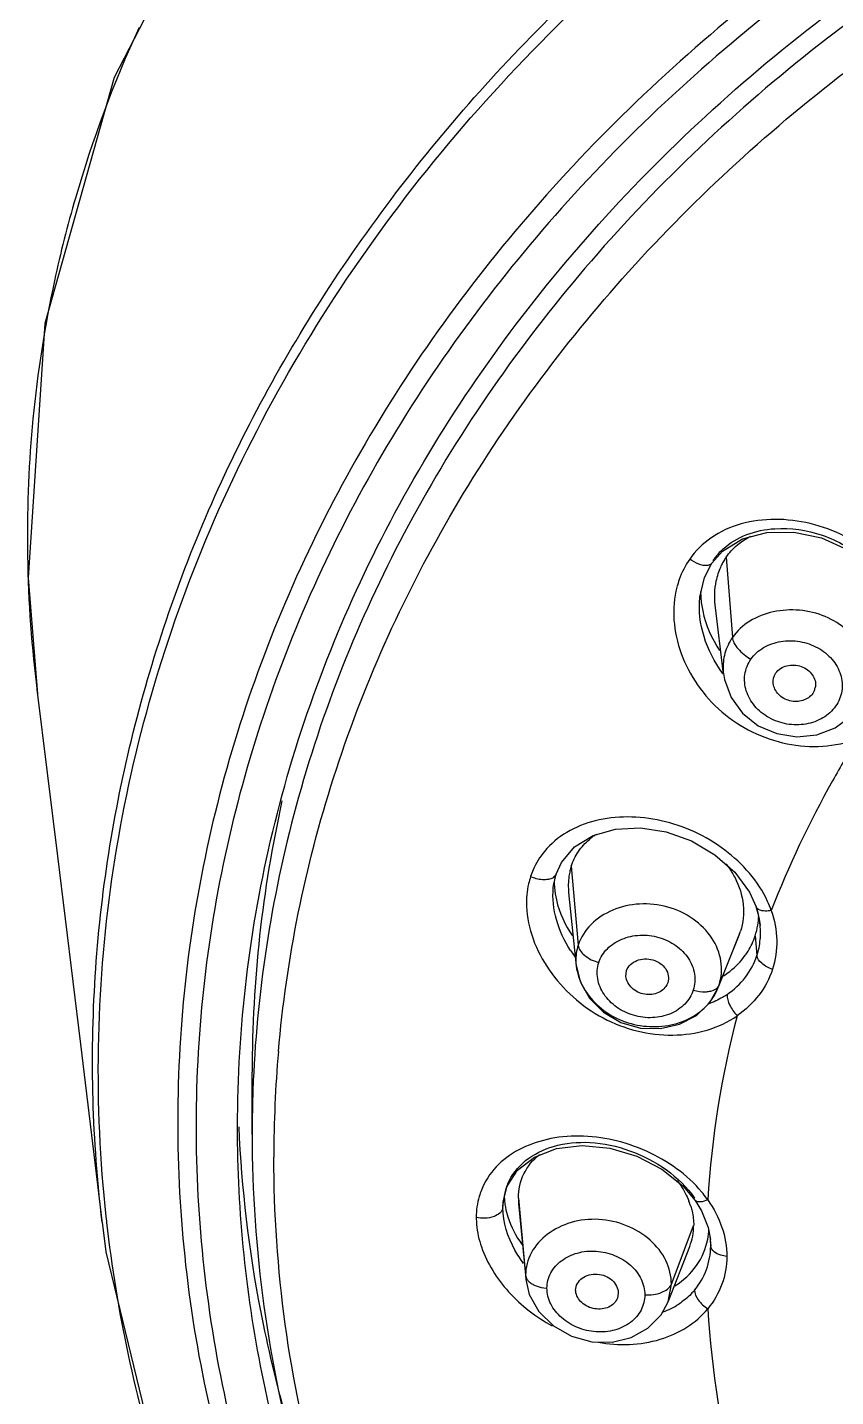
# Model space of a CAD drawing. Extents: x 0 to 1693, y 0 to 1240.
# Drawn here: x 886.55 to 903.19, y 641.74 to 669.92 of the extents above; entities that cross this region are included whole.
import ezdxf

# ---------------------------------------------------------------- set-up
doc = ezdxf.new("R2010")
doc.units = 0
doc.header["$LTSCALE"] = 14
doc.header["$MEASUREMENT"] = 0
doc.layers.add('DEF_LAYER_ASSEM_MEMBER', color=7, linetype='CONTINUOUS')

msp = doc.modelspace()

# ---------------------------------------------------------------- linework, layer by layer
at = {"layer": 'DEF_LAYER_ASSEM_MEMBER', "color": 7, "linetype": 'Continuous'}
for p, q in [((900.643, 658.896), (900.862, 659.14)), ((900.643, 658.896), (900.643, 658.896)), ((886.568, 658.595), (886.761, 656.208)), ((900.392, 658.191), (900.393, 658.196)), ((900.706, 658.041), (900.875, 656.609)), ((902.752, 656.279), (902.717, 656.214)), ((897.435, 652.498), (897.544, 652.738)), ((897.383, 652.263), (897.435, 652.498)), ((897.435, 652.498), (897.435, 652.498)), ((901.111, 652.535), (901.413, 652.126)), ((897.377, 652.212), (897.378, 652.215)), ((897.378, 652.215), (897.383, 652.263)), ((897.694, 652.115), (897.847, 650.602)), ((901.413, 652.126), (901.552, 651.821)), ((901.552, 651.821), (901.551, 651.821)), ((901.551, 651.821), (901.571, 651.762)), ((901.571, 651.762), (901.617, 651.568)), ((901.617, 651.568), (901.635, 651.438)), ((901.205, 651.243), (901.232, 651.319)), ((901.635, 651.438), (901.635, 651.439)), ((900.766, 650.147), (901.205, 651.243)), ((897.847, 650.623), (897.849, 650.605)), ((898.873, 650.392), (898.885, 650.51)), ((899.734, 650.262), (899.727, 650.244)), ((900.766, 650.148), (900.789, 650.212)), ((887.647, 648.996), (888.092, 645.306)), ((891.179, 647.138), (891.179, 648.421)), ((896.347, 645.749), (896.427, 646.075)), ((900.05, 646.076), (900.299, 645.782)), ((896.342, 645.629), (896.347, 645.749)), ((896.347, 645.749), (896.348, 645.756)), ((896.664, 645.72), (896.804, 644.239)), ((900.299, 645.782), (900.431, 645.565)), ((900.431, 645.565), (900.566, 645.22)), ((900.566, 645.22), (900.611, 644.976)), ((899.739, 643.692), (900.187, 644.835)), ((900.611, 644.976), (900.61, 644.977)), ((896.804, 644.239), (896.812, 644.154)), ((896.812, 644.15), (896.812, 644.149)), ((897.839, 643.91), (897.838, 643.935)), ((898.716, 643.875), (898.697, 643.769)), ((899.74, 643.691), (899.74, 643.692))]:
    msp.add_line(p, q, dxfattribs=at)
at = {"layer": 'DEF_LAYER_ASSEM_MEMBER', "color": 9, "linetype": 'Continuous'}
for p, q in [((900.936, 659.019), (901.064, 657.367)), ((897.747, 652.657), (897.89, 651.034)), ((901.202, 651.244), (901.232, 651.319)), ((900.789, 650.212), (901.202, 651.244)), ((901.534, 651.225), (901.57, 650.82)), ((896.342, 645.629), (896.359, 645.806)), ((896.659, 645.83), (896.808, 644.239)), ((888.186, 645.356), (888.176, 645.448)), ((888.189, 645.328), (888.186, 645.356)), ((900.115, 644.862), (900.267, 645.264)), ((899.809, 644.059), (900.115, 644.862)), ((900.598, 645.046), (900.617, 644.84)), ((900.617, 644.84), (900.611, 644.976)), ((896.808, 644.239), (896.812, 644.15)), ((899.74, 643.692), (899.809, 644.059))]:
    msp.add_line(p, q, dxfattribs=at)
at = {"layer": 'DEF_LAYER_ASSEM_MEMBER', "color": 7, "linetype": 'Continuous'}
for points in [[(915.71, 689.649), (909.425, 687.739), (903.686, 685.133), (898.58, 681.855), (894.236, 677.998), (890.803, 673.663), (888.338, 668.89), (886.916, 663.832), (886.568, 658.595)], [(900.862, 659.14), (901.271, 659.394), (901.772, 659.528), (902.328, 659.535), (902.897, 659.415), (903.442, 659.17), (903.919, 658.815), (904.297, 658.381)], [(900.393, 658.196), (900.487, 658.602), (900.643, 658.896)], [(900.88, 656.624), (900.901, 656.501), (901.038, 656.131), (901.275, 655.806), (901.597, 655.551), (901.98, 655.389), (902.391, 655.325), (902.801, 655.365), (903.179, 655.506), (903.497, 655.74), (903.65, 655.921)], [(886.751, 656.295), (887.175, 652.863), (887.647, 648.996)], [(897.544, 652.738), (897.814, 653.056), (898.198, 653.289), (898.661, 653.421), (899.17, 653.448), (899.702, 653.368), (900.224, 653.178), (900.704, 652.894), (901.111, 652.535)], [(897.847, 650.623), (897.929, 650.289), (898.124, 649.944), (898.412, 649.653), (898.771, 649.441), (899.173, 649.328), (899.584, 649.317), (899.977, 649.405), (900.325, 649.589), (900.6, 649.856), (900.766, 650.147)], [(896.427, 646.075), (896.641, 646.406), (896.988, 646.671), (897.444, 646.847), (897.975, 646.912), (898.54, 646.856), (899.098, 646.689), (899.613, 646.424), (900.05, 646.076)], [(888.091, 645.335), (888.17, 644.725), (889.485, 639.295), (891.85, 634.131), (895.194, 629.362), (899.441, 625.108), (904.491, 621.463), (910.188, 618.565), (916.407, 616.468), (922.533, 615.299)], [(896.812, 644.15), (896.882, 643.844), (897.08, 643.493), (897.38, 643.199), (897.753, 642.985), (898.168, 642.87), (898.59, 642.865), (898.983, 642.961), (899.327, 643.151), (899.596, 643.426), (899.74, 643.691)]]:
    msp.add_lwpolyline(points, dxfattribs=at)
at = {"layer": 'DEF_LAYER_ASSEM_MEMBER', "color": 9, "linetype": 'Continuous'}
for centre, radius, start, end in [((912.08, 659.267), 25.556, 155.356, 163.767), ((911.502, 659.45), 24.951, 163.7996, 167.8303), ((911.433, 659.468), 24.88, 167.8375, 174.4718), ((911.568, 659.459), 25.015, 174.4822, 180.5378), ((912.149, 659.467), 25.596, 180.5434, 186.9119), ((902.877, 658.116), 2.504, 216.2506, 216.9643), ((902.018, 656.758), 1.146, 183.5235, 186.7309), ((912.808, 659.532), 26.258, 186.8797, 187.0814), ((899.863, 651.049), 2.12, 19.2384, 24.73), ((899.988, 652.367), 2.678, 212.5214, 215.6503), ((900.03, 652.396), 2.728, 215.6436, 216.6913), ((900.041, 651.349), 1.612, 300.5662, 304.4887), ((920.074, 644.625), 19.55, 165.3127, 176.5791), ((916.903, 646.667), 25.277, 175.0624, 179.9956), ((916.712, 647.138), 25.533, 177.1305, 179.9986), ((898.5, 644.334), 2.522, 38.9907, 39.9234), ((898.596, 644.411), 2.399, 35.1492, 39.0152), ((899.013, 645.119), 1.751, 290.9898, 296.9127), ((899.068, 645.01), 1.629, 296.9116, 303.1634), ((919.981, 644.701), 19.457, 183.3868, 194.7076)]:
    msp.add_arc(centre, radius, start, end, dxfattribs=at)
at = {"layer": 'DEF_LAYER_ASSEM_MEMBER', "color": 7, "linetype": 'Continuous'}
for centre, radius, start, end in [((901.842, 658.115), 1.446, 132.083, 135.1759), ((901.811, 658.145), 1.403, 135.1481, 145.0451), ((901.995, 658.283), 1.29, 149.1238, 153.4387), ((901.961, 658.303), 1.25, 145.0721, 149.1207), ((902.063, 658.251), 1.365, 155.8467, 161.8553), ((902.024, 658.268), 1.323, 153.4314, 155.8271), ((902.212, 658.312), 1.801, 180.0146, 180.7785), ((902.257, 658.313), 1.847, 180.7872, 183.6161), ((902.45, 656.399), 0.325, 338.4013, 351.5441), ((916.843, 648.418), 25.664, 167.4335, 179.9929), ((898.986, 652.188), 1.339, 125.4886, 130.2656), ((899.012, 652.152), 1.383, 122.7412, 125.4957), ((898.867, 652.295), 1.178, 162.0589, 166.785), ((898.979, 652.349), 1.582, 179.8115, 180.4356), ((899.032, 652.35), 1.635, 180.4552, 184.605), ((900.09, 651.682), 1.516, 350.9665, 357.8878), ((900.064, 651.684), 1.541, 357.8711, 358.3571), ((900.151, 651.672), 1.453, 342.0812, 350.9742), ((899.966, 651.282), 1.676, 5.3489, 7.9021), ((900.044, 651.288), 1.599, 355.0241, 5.3725), ((900.142, 651.28), 1.5, 342.1317, 354.9855), ((900.069, 651.732), 1.553, 324.3002, 328.1635), ((898.871, 650.727), 1.03, 181.9027, 185.7733), ((916.84, 648.437), 25.961, 182.5169, 190.937), ((897.615, 645.634), 1.272, 167.491, 174.4944), ((897.566, 645.644), 1.223, 161.8545, 167.4773), ((897.542, 645.652), 1.197, 159.8523, 161.837), ((897.536, 645.654), 1.191, 157.2536, 159.8522), ((897.752, 645.909), 1.384, 181.3426, 181.8772), ((897.809, 645.912), 1.441, 181.902, 186.1303), ((897.911, 645.923), 1.544, 186.1326, 190.5575), ((897.86, 645.831), 1.201, 180.0346, 184.7723), ((897.918, 645.835), 1.259, 184.7405, 185.2619), ((898.743, 645.208), 1.532, 19.7529, 21.4279), ((898.784, 645.223), 1.488, 17.0316, 19.7578), ((899.09, 645.264), 1.177, 338.63, 0.0037), ((899.22, 645.239), 1.36, 349.1671, 357.8145), ((917.322, 648.531), 26.452, 190.9383, 195.9037)]:
    msp.add_arc(centre, radius, start, end, dxfattribs=at)
at = {"layer": 'DEF_LAYER_ASSEM_MEMBER', "color": 9, "linetype": 'Continuous'}
for points, start_tangent, end_tangent in [([(888.176, 645.448), (888.294, 652.393), (890.142, 659.168), (893.64, 665.484), (898.637, 671.068), (904.92, 675.681), (912.219, 679.126), (928.579, 681.979)], (-0.108187, 0.994131), (0.999999, 0.001328)), ([(928.579, 679.564), (914.427, 677.363), (907.964, 674.683), (902.211, 671.061), (897.369, 666.623), (893.603, 661.521), (891.044, 655.932), (889.78, 650.048), (889.855, 644.073), (891.266, 638.212), (893.964, 632.667), (897.856, 627.631), (902.809, 623.277), (908.651, 619.754), (922.171, 615.658)], (-1, 0), (0.990632, -0.136562)), ([(928.579, 679.155), (914.568, 676.977), (908.168, 674.324), (902.473, 670.739), (897.677, 666.346), (893.947, 661.296), (891.411, 655.763), (890.158, 649.938), (890.229, 644.022), (891.622, 638.219), (894.29, 632.729), (898.14, 627.741), (903.04, 623.427), (908.821, 619.936), (922.203, 615.873)], (-1, 0), (0.990541, -0.137215)), ([(888.091, 645.336), (887.95, 650.39), (888.733, 655.411), (890.414, 660.273), (892.96, 664.862), (896.32, 669.105), (900.387, 672.858), (910.358, 678.676)], (-0.118024, 0.993011), (0.924076, 0.38221)), ([(928.579, 678.044), (914.625, 675.812), (902.686, 669.439), (898.03, 664.967), (894.487, 659.845), (892.186, 654.261), (891.211, 648.416)], (-1, 0), (-0.050045, -0.998747)), ([(891.72, 648.843), (892.856, 654.481), (895.243, 659.845), (898.798, 664.748), (903.397, 669.017), (915.048, 675.085), (928.579, 677.206)], (0.086035, 0.996292), (1, 0)), ([(904.991, 657.22), (904.85, 657.881), (904.508, 658.502), (904.001, 659.039), (903.371, 659.452), (902.667, 659.71), (901.941, 659.797), (901.243, 659.704), (900.631, 659.419)], (-0.041961, 0.999119), (-0.821846, -0.56971)), ([(900.63, 659.417), (900.185, 658.978)], (-0.826733, -0.562594), (-0.567468, -0.823396)), ([(900.185, 658.978), (899.97, 658.559), (899.923, 658.406)], (-0.578512, -0.815674), (-0.248232, -0.968701)), ([(900.559, 658.849), (900.372, 658.876), (900.185, 658.978)], (-0.986005, -0.166719), (-0.803943, 0.594706)), ([(900.643, 658.896), (900.629, 658.88), (900.559, 658.849)], (-0.57156, -0.82056), (-0.986005, -0.166719)), ([(899.922, 658.405), (899.862, 657.726), (900.013, 657.036), (900.349, 656.39), (900.847, 655.837), (902.189, 655.181), (903.635, 655.279)], (-0.253262, -0.967398), (0.9355, 0.353325)), ([(900.858, 656.635), (900.48, 657.387), (900.392, 658.191)], (-0.591321, 0.806436), (0.094872, 0.995489)), ([(903.793, 656.191), (903.863, 656.651), (903.734, 657.111), (903.425, 657.511), (902.976, 657.796), (902.446, 657.927), (901.906, 657.893), (901.423, 657.701), (901.064, 657.367)], (0.356073, 0.934458), (-0.572457, -0.819934)), ([(901.064, 657.367), (900.911, 657.042), (900.874, 656.688)], (-0.572836, -0.81967), (0.061336, -0.998117)), ([(901.064, 657.367), (901.096, 657.259), (901.181, 657.134), (901.445, 656.92)], (0.077768, -0.996971), (0.874359, -0.48528)), ([(901.445, 656.92), (901.706, 657.158), (902.06, 657.283), (902.451, 657.282), (902.821, 657.154), (903.115, 656.916), (903.289, 656.604), (903.315, 656.265), (903.189, 655.952)], (0.572727, 0.819746), (-0.572704, -0.819762)), ([(903.189, 655.952), (902.929, 655.713), (902.577, 655.585), (902.187, 655.586), (901.817, 655.717), (901.524, 655.956), (901.351, 656.268), (901.321, 656.606), (901.445, 656.92)], (-0.572704, -0.819762), (0.572728, 0.819746)), ([(903.635, 655.279), (903.127, 654.419), (901.864, 651.747)], (-0.528644, -0.848844), (-0.361658, -0.932311)), ([(901.788, 651.935), (900.906, 652.991), (899.6, 653.595), (898.905, 653.672), (898.243, 653.592), (897.656, 653.356), (897.196, 652.964)], (-0.417656, 0.908605), (-0.634494, -0.772928)), ([(897.195, 652.962), (896.962, 652.584), (896.91, 652.444)], (-0.641644, -0.767003), (-0.302232, -0.953234)), ([(896.91, 652.444), (896.869, 652.298), (896.829, 651.834)], (-0.315297, -0.948993), (0.042416, -0.9991)), ([(897.435, 652.498), (897.372, 652.422), (897.277, 652.387), (897.153, 652.381), (896.91, 652.444)], (-0.309884, -0.950775), (-0.909559, 0.415574)), ([(897.731, 650.927), (897.443, 651.56), (897.378, 652.212)], (-0.537496, 0.843267), (0.091059, 0.995845)), ([(896.829, 651.833), (896.962, 651.162), (897.294, 650.524), (897.786, 649.968), (898.403, 649.536), (899.838, 649.183), (900.545, 649.288), (901.162, 649.582)], (0.037451, -0.999298), (0.820597, 0.571507)), ([(900.789, 650.212), (900.828, 650.702), (900.641, 651.18), (900.256, 651.571), (899.733, 651.819), (899.152, 651.881), (898.6, 651.753), (898.154, 651.459), (897.89, 651.034)], (0.308415, 0.951252), (-0.308245, -0.951307)), ([(901.742, 651.736), (901.672, 651.742), (901.552, 651.821)], (-0.999922, 0.012456), (-0.328929, 0.944355)), ([(901.864, 651.747), (901.742, 651.736)], (-0.983907, -0.178679), (-0.999922, 0.012456)), ([(901.864, 651.747), (901.977, 651.135), (901.891, 650.539)], (0.324989, -0.945718), (-0.306304, -0.951934)), ([(897.89, 651.034), (898.02, 650.828), (898.315, 650.676)], (0.088247, -0.996099), (0.9601, -0.279656)), ([(898.315, 650.676), (898.491, 650.961), (898.789, 651.157), (899.16, 651.239), (899.55, 651.193), (899.9, 651.025), (900.159, 650.76), (900.285, 650.439), (900.26, 650.109)], (0.308442, 0.951243), (-0.308413, -0.951253)), ([(900.954, 650.02), (901.332, 650.374), (901.57, 650.82)], (0.825158, 0.564901), (0.30867, 0.951169)), ([(901.891, 650.539), (901.667, 650.661), (901.57, 650.82)], (-0.95233, 0.305071), (-0.087802, 0.996138)), ([(900.26, 650.109), (900.086, 649.823), (899.791, 649.624), (899.42, 649.542), (899.03, 649.59), (898.68, 649.76), (898.422, 650.025), (898.292, 650.346), (898.315, 650.676)], (-0.308413, -0.951253), (0.308442, 0.951243)), ([(901.891, 650.539), (901.61, 650.008), (901.162, 649.582)], (-0.312028, -0.950073), (-0.817284, -0.576236)), ([(900.593, 650.084), (900.643, 650.096), (900.754, 650.159)], (0.983721, 0.179704), (0.69965, 0.714486)), ([(900.754, 650.159), (900.789, 650.212)], (0.69965, 0.714486), (0.37166, 0.928369)), ([(900.26, 650.109), (900.513, 650.075), (900.593, 650.084)], (0.960111, -0.279619), (0.983721, 0.179704)), ([(900.861, 649.96), (900.577, 649.826)], (-0.860913, -0.508752), (-0.938323, -0.34576)), ([(900.954, 650.02), (901.008, 649.804), (901.162, 649.582)], (-0.054624, -0.998507), (0.699071, -0.715053)), ([(900.434, 645.953), (899.296, 646.791), (897.91, 647.105), (897.249, 647.035), (896.667, 646.82), (896.202, 646.47), (895.899, 645.994)], (-0.641743, 0.766919), (-0.367871, -0.929877)), ([(905.631, 622.734), (899.743, 627.573), (895.311, 633.376), (892.559, 639.85), (891.626, 646.669)], (-0.83663, 0.547769), (0, 1)), ([(895.899, 645.992), (895.852, 645.86), (895.793, 645.432)], (-0.376873, -0.926265), (0.006273, -0.99998)), ([(896.342, 645.629), (896.158, 645.451), (895.968, 645.416), (895.793, 645.432)], (-0.092777, -0.995687), (-0.975096, 0.221785)), ([(896.767, 644.484), (896.588, 644.759), (896.342, 645.629)], (-0.597501, 0.801868), (-0.000133, 1)), ([(900.558, 645.792), (900.397, 645.749), (900.299, 645.782)], (-0.916076, -0.401005), (-0.573695, 0.819069)), ([(900.558, 645.792), (900.849, 645.224), (900.949, 644.629)], (0.572788, -0.819704), (0.003126, -0.999995)), ([(895.793, 645.432), (895.799, 645.282), (895.899, 644.825)], (-0.00695, -0.999976), (0.327492, -0.944854)), ([(899.809, 644.059), (899.695, 644.541), (899.371, 644.963), (898.885, 645.26), (898.314, 645.389), (897.744, 645.325), (897.26, 645.084), (896.928, 644.706), (896.808, 644.239)], (-0.000017, 1), (0.000049, -1)), ([(891.544, 634.772), (889.343, 639.936), (888.189, 645.328)], (-0.475728, 0.879592), (-0.112484, 0.993653)), ([(895.899, 644.823), (896.458, 643.901), (897.357, 643.198)], (0.32323, -0.94632), (0.879088, -0.47666)), ([(900.286, 643.936), (900.53, 644.358), (900.617, 644.84)], (0.638312, 0.769777), (0.000029, 1)), ([(900.949, 644.629), (900.823, 644.654), (900.617, 644.84)], (-0.995466, 0.095117), (-0.092664, 0.995697)), ([(897.248, 643.974), (897.327, 644.287), (897.548, 644.54), (897.874, 644.698), (898.257, 644.736), (898.64, 644.648), (898.966, 644.447), (899.184, 644.162), (899.261, 643.839)], (0, 1), (0.000031, -1)), ([(900.949, 644.629), (900.848, 644.057), (900.558, 643.551)], (-0.003504, -0.999994), (-0.628589, -0.777738)), ([(896.808, 644.239), (896.812, 644.216), (896.846, 644.145)], (0.093146, -0.995652), (0.59893, -0.800801)), ([(896.846, 644.145), (896.864, 644.123), (896.938, 644.064)], (0.59893, -0.800801), (0.852101, -0.523377)), ([(896.938, 644.064), (897.007, 644.029), (897.248, 643.974)], (0.852101, -0.523377), (0.997731, -0.067321)), ([(899.261, 643.839), (899.184, 643.525), (898.966, 643.27), (898.64, 643.113), (898.257, 643.077), (897.874, 643.167), (897.548, 643.368), (897.327, 643.651), (897.248, 643.974)], (0.000031, -1), (0, 1)), ([(899.261, 643.839), (899.438, 643.844), (899.611, 643.889), (899.809, 644.059)], (0.997734, -0.067283), (0.355797, 0.934563)), ([(900.286, 643.936), (900.214, 643.856), (899.959, 643.646)], (-0.637054, -0.770819), (-0.836716, -0.547638)), ([(900.286, 643.936), (900.362, 643.734), (900.558, 643.551)], (-0.010512, -0.999945), (0.84877, -0.528761)), ([(898.304, 642.861), (899.578, 642.922), (900.127, 643.171), (900.558, 643.551)], (0.983798, -0.17928), (0.633549, 0.773703))]:
    msp.add_spline(points, degree=3, dxfattribs=dict(at, start_tangent=start_tangent, end_tangent=end_tangent))
at = {"layer": 'DEF_LAYER_ASSEM_MEMBER', "color": 7, "linetype": 'Continuous'}
for points, start_tangent, end_tangent in [([(890.879, 647.295), (891.604, 653.373), (893.749, 659.217), (897.233, 664.603), (901.922, 669.324), (907.635, 673.198), (914.152, 676.077), (928.579, 678.449)], (0.000029, 1), (1, 0)), ([(900.873, 659.188), (901.358, 659.483), (901.935, 659.606)], (0.742135, 0.67025), (0.997914, 0.064556)), ([(900.936, 659.019), (901.04, 659.15), (901.445, 659.455)], (0.572699, 0.819766), (0.892512, 0.451025)), ([(901.935, 659.606), (902.911, 659.471), (903.801, 658.963)], (0.997914, 0.064556), (0.761884, -0.647713)), ([(900.766, 658.676), (900.725, 658.523), (900.705, 658.041)], (-0.311732, -0.95017), (0.117847, -0.993032)), ([(900.414, 658.196), (900.453, 657.912), (900.802, 657.098)], (0.062915, -0.998019), (0.558993, -0.829172)), ([(901.904, 656.419), (901.956, 656.636)], (-0.116694, 0.993168), (0.572727, 0.819746)), ([(901.956, 656.636), (902.184, 656.783), (902.48, 656.769), (902.611, 656.7), (902.709, 656.6), (902.766, 656.479), (902.772, 656.351)], (0.572727, 0.819746), (-0.146908, -0.98915)), ([(902.717, 656.214), (902.515, 656.07), (902.246, 656.064), (902.014, 656.197), (901.904, 656.419)], (-0.572707, -0.81976), (-0.116694, 0.993168)), ([(897.747, 652.657), (897.894, 652.959), (898.121, 653.21)], (0.308421, 0.95125), (0.762877, 0.646544)), ([(900.931, 652.711), (900.983, 652.641), (901.118, 652.42)], (0.612676, -0.790334), (0.456818, -0.88956)), ([(897.721, 652.564), (897.7, 652.455), (897.694, 652.115)], (-0.228963, -0.973435), (0.101772, -0.994808)), ([(901.118, 652.42), (901.287, 651.865), (901.232, 651.319)], (0.456818, -0.88956), (-0.308406, -0.951255)), ([(897.402, 652.219), (897.442, 651.964), (897.771, 651.227)], (0.079961, -0.996798), (0.561337, -0.827587)), ([(901.627, 651.513), (901.559, 651.809)], (-0.137409, 0.990514), (-0.304771, 0.952426)), ([(897.89, 651.034), (897.842, 650.693)], (-0.308521, -0.951217), (0.033004, -0.999455)), ([(901.388, 650.913), (901.534, 651.225)], (0.527324, 0.849664), (0.308404, 0.951255)), ([(898.885, 650.51), (899.095, 650.717), (899.258, 650.751), (899.428, 650.731), (899.579, 650.658), (899.691, 650.544), (899.745, 650.405), (899.734, 650.262)], (0.308442, 0.951243), (-0.308417, -0.951251)), ([(900.883, 650.404), (901.011, 650.495), (901.33, 650.826)], (0.841906, 0.539625), (0.583389, 0.812193)), ([(897.849, 650.605), (897.986, 650.183), (898.274, 649.812), (898.682, 649.531), (899.169, 649.379), (899.678, 649.374), (900.148, 649.512), (900.525, 649.78), (900.766, 650.147)], (0.117972, -0.993017), (0.371348, 0.928494)), ([(899.727, 650.244), (899.546, 650.059), (899.26, 650.024), (898.996, 650.155), (898.873, 650.392)], (-0.37184, -0.928297), (-0.100144, 0.994973)), ([(899.179, 627.793), (895.627, 632.16), (893.015, 636.959), (891.417, 642.052), (890.879, 647.295)], (-0.696747, 0.717317), (0.000029, 1)), ([(891.179, 647.138), (892.142, 640.127), (894.978, 633.485), (899.532, 627.554), (905.565, 622.635)], (0, -1), (0.839046, -0.54406)), ([(896.438, 646.114), (896.807, 646.599), (897.383, 646.891)], (0.386672, 0.922217), (0.95921, 0.282695)), ([(897.383, 646.891), (898.137, 646.973), (898.949, 646.804), (899.706, 646.408), (900.287, 645.826)], (0.95921, 0.282695), (0.569996, -0.821647)), ([(896.659, 645.83), (896.773, 646.329), (897.092, 646.724)], (-0.000005, 1), (0.7786, 0.62752)), ([(899.928, 646.188), (900.001, 646.087), (900.169, 645.768)], (0.610399, -0.792094), (0.365281, -0.930897)), ([(896.394, 645.64), (896.443, 645.443), (896.732, 644.873)], (0.182802, -0.98315), (0.579521, -0.814957)), ([(900.207, 645.659), (900.233, 645.56), (900.268, 645.264)], (0.292759, -0.956186), (0.000029, -1)), ([(899.882, 644.022), (900.326, 644.439), (900.556, 644.983)], (0.85087, 0.525376), (0.187581, 0.982249)), ([(897.838, 643.935), (897.874, 644.07), (897.972, 644.18), (898.116, 644.247), (898.283, 644.264), (898.449, 644.225), (898.589, 644.138), (898.716, 643.875)], (0, 1), (0.000026, -1)), ([(898.696, 643.769), (898.628, 643.664), (898.518, 643.587), (898.381, 643.548), (898.232, 643.551), (897.965, 643.678), (897.839, 643.91)], (-0.364915, -0.931041), (-0.09356, 0.995614))]:
    msp.add_spline(points, degree=3, dxfattribs=dict(at, start_tangent=start_tangent, end_tangent=end_tangent))

doc.saveas('drawing.dxf')
